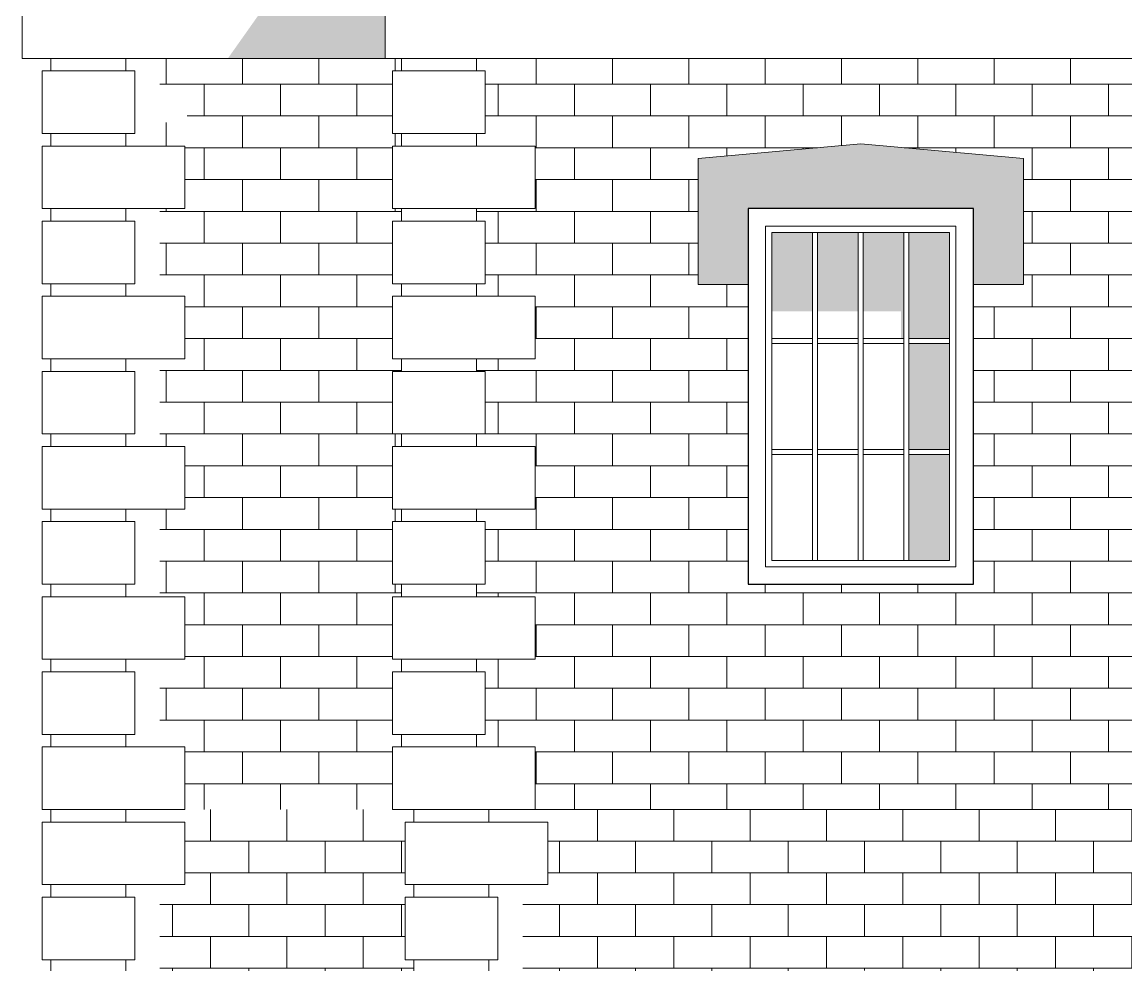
# Model space of a CAD drawing. Header units: feet. Extents: x -10410 to 374725, y -46422 to 88923.
# Drawn here: x 249250 to 253658, y 5167 to 8932 of the extents above; entities that cross this region are included whole.
import ezdxf

# ---------------------------------------------------------------- set-up
doc = ezdxf.new("R2010")
doc.units = ezdxf.units.FT
doc.header["$MEASUREMENT"] = 0
for name, color, linetype, lineweight in [('Интерьер - Мебель_Ном._пера__7', 7, 'Continuous', 20), ('Конструктив - Перекрытия_Ном._пера__120', 7, 'Continuous', 5), ('Конструктив - Стены Несущие_Ном._пера__1', 7, 'Continuous', 20), ('Конструктив - Стены Несущие_Ном._пера__120', 7, 'Continuous', 5)]:
    doc.layers.add(name, color=color, linetype=linetype, lineweight=lineweight)
for name, color, linetype, lineweight, true_color in [('Конструктив - Стены Несущие_Ном._пера__107', 7, 'Continuous', 5, 0xaaaaaa), ('Конструктив - Стены Несущие_Ном._пера__161', 7, 'Continuous', 15, 0x6a6a6a), ('Конструктив - Стены Несущие_Ном._пера__87', 7, 'Continuous', 25, 0x6a6a6a)]:
    doc.layers.add(name, color=color, linetype=linetype, lineweight=lineweight, true_color=true_color)

msp = doc.modelspace()

# ---------------------------------------------------------------- hatches: boundary and pattern name
at = {"layer": 'Конструктив - Перекрытия_Ном._пера__120', "linetype": 'Continuous', "lineweight": 0, "true_color": 0x000000}
msp.add_hatch(color=18, dxfattribs=at).paths.add_polyline_path([(250199.0816, 8967.48438), (250071.61535, 8787.21991), (250699.43299, 8787.21988), (250699.43299, 9087.21987), (250199.0816, 9087.21988)])
at = {"layer": 'Конструктив - Стены Несущие_Ном._пера__107', "linetype": 'Continuous'}
h = msp.add_hatch(dxfattribs=at)
h.set_pattern_fill('ЧЕРЕПИЦА_02', color=256, style=0, pattern_type=2)
h.set_pattern_definition([(0, (252674.43, 7287.22), (0, 127), []), (90, (252674.43, 7287.22), (-304.8, 0), [127, -127]), (90, (252826.83, 7414.22), (-304.8, 0), [127, -127])])
h.paths.add_polyline_path([(251064.43283, 6937.2199), (251099.4328, 6937.2199), (251099.4328, 6687.21988), (251064.43283, 6687.21988), (251064.43283, 6637.21988), (251299.43283, 6637.21988), (251299.43283, 6387.21986), (251064.43283, 6387.21986), (251064.43283, 6337.21987), (251099.4328, 6337.21987), (251099.4328, 6087.2199), (251064.43283, 6087.2199), (251064.43283, 6037.2199), (251299.43283, 6037.2199), (251299.43283, 5787.21988), (254249.43283, 5787.21988), (254249.43283, 6037.2199), (254284.43281, 6037.2199), (254284.43281, 6087.2199), (254049.43281, 6087.2199), (254049.43281, 6337.21987), (254284.43281, 6337.21987), (254284.43281, 6387.21986), (254249.43283, 6387.21986), (254249.43283, 6637.21988), (254284.43281, 6637.21988), (254284.43281, 6687.21988), (254049.43281, 6687.21988), (254049.43281, 6937.2199), (254284.43281, 6937.2199), (254284.43281, 6987.21989), (254249.43283, 6987.21989), (254249.43283, 7237.21987), (254284.43281, 7237.21987), (254284.43281, 7287.21986), (254049.43281, 7287.21986), (254049.43281, 7537.21988), (254284.43281, 7537.21988), (254284.43281, 7587.21987), (254249.43283, 7587.21987), (254249.43283, 7837.21989), (254284.43281, 7837.21989), (254284.43281, 7887.21989), (254049.43281, 7887.21989), (254049.43281, 8137.21986), (254284.43281, 8137.21986), (254284.43281, 8187.2199), (254249.43283, 8187.2199), (254249.43283, 8437.21988), (254284.43281, 8437.21988), (254284.43281, 8487.21987), (254049.43281, 8487.21987), (254049.43281, 8737.21989), (254284.43281, 8737.21989), (254284.43281, 8787.21988), (251064.43283, 8787.21988), (251064.43283, 8737.21989), (251099.4328, 8737.21989), (251099.4328, 8487.21987), (251064.43283, 8487.21987), (251064.43283, 8437.21988), (251299.43283, 8437.21988), (251299.43283, 8187.2199), (251064.43283, 8187.2199), (251064.43283, 8137.21986), (251099.4328, 8137.21986), (251099.4328, 7887.21989), (251064.43283, 7887.21989), (251064.43283, 7837.21989), (251299.43283, 7837.21989), (251299.43283, 7587.21987), (251064.43283, 7587.21987), (251064.43283, 7537.21988), (251099.4328, 7537.21988), (251099.4328, 7287.21986), (251064.43283, 7287.21986), (251064.43283, 7237.21987), (251299.43283, 7237.21987), (251299.43283, 6987.21989), (251064.43283, 6987.21989)])
h.paths.add_polyline_path([(251949.37019, 7884.30984), (252149.37017, 7884.30984), (252149.37017, 6687.21988), (253049.37016, 6687.21988), (253049.37016, 7884.30984), (253249.37019, 7884.30984), (253249.37019, 8387.21988), (252599.36992, 8446.08595), (251949.37019, 8387.21993)], flags=0)
h = msp.add_hatch(dxfattribs=at)
h.set_pattern_fill('ЧЕРЕПИЦА_02', color=256, style=0, pattern_type=2)
h.set_pattern_definition([(0, (252766.93, 4137.22), (0, 127), []), (90, (252766.93, 4137.22), (-304.8, 0), [127, -127]), (90, (252919.33, 4264.22), (-304.8, 0), [127, -127])])
h.paths.add_polyline_path([(251249.43282, 2787.21988), (251249.43282, 2737.21988), (251349.43282, 2737.21988), (251349.43282, 2487.21988), (254046.76352, 2487.21988), (254046.76352, 2737.21988), (254278.42618, 2737.21988), (254278.42618, 2787.21988), (254049.43287, 2787.21988), (254049.43287, 3037.21988), (254278.42618, 3037.21988), (254278.42618, 3087.21988), (254249.43287, 3087.21988), (254249.43287, 3337.21988), (254284.43287, 3337.21988), (254284.43287, 3387.21988), (254049.43287, 3387.21988), (254049.43287, 3637.21988), (254284.43287, 3637.21988), (254284.43287, 3687.21988), (254249.43287, 3687.21988), (254249.43287, 3937.21988), (254284.43287, 3937.21988), (254284.43287, 3987.21988), (254049.43287, 3987.21988), (254049.43287, 4237.21988), (254284.43287, 4237.21988), (254284.43287, 4287.21988), (254249.43287, 4287.21988), (254249.43287, 4537.21988), (254284.43287, 4537.21988), (254284.43287, 4587.21988), (254049.43287, 4587.21988), (254049.43287, 4837.21988), (254284.43287, 4837.21988), (254284.43287, 4887.21988), (254249.43287, 4887.21988), (254249.43287, 5137.21988), (254284.43287, 5137.21988), (254284.43287, 5187.21988), (254049.43287, 5187.21988), (254049.43287, 5437.21988), (254284.43287, 5437.21988), (254284.43287, 5487.21988), (254249.43287, 5487.21988), (254249.43287, 5737.21988), (254284.43287, 5737.21988), (254284.43287, 5787.21988), (251249.43282, 5787.21988), (251249.43282, 5737.21988), (251349.43282, 5737.21988), (251349.43282, 5487.21988), (251249.43282, 5487.21988), (251249.43282, 5137.21988), (251349.43282, 5137.21988), (251349.43282, 4887.21988), (251249.43282, 4887.21988), (251249.43282, 4537.21988), (251349.43282, 4537.21988), (251349.43282, 4287.21988), (251249.43282, 4287.21988), (251249.43282, 3937.21988), (251349.43282, 3937.21988), (251349.43282, 3687.21988), (251249.43282, 3687.21988), (251249.43282, 3337.21988), (251349.43282, 3337.21988), (251349.43282, 3087.21988), (251249.43282, 3087.21988), (251249.43282, 3037.21988), (251349.43282, 3037.21988), (251349.43282, 2787.21988)])
h.paths.add_polyline_path([(251949.37018, 4584.30982), (252149.37018, 4584.30982), (252149.37013, 3387.21988), (253049.37018, 3387.21993), (253049.37018, 4584.30982), (253249.37018, 4584.30982), (253249.37018, 5087.21988), (252599.36993, 5146.08593), (251949.37018, 5087.21993)], flags=0)
at = {"layer": 'Конструктив - Стены Несущие_Ном._пера__120', "linetype": 'Continuous', "lineweight": 0, "true_color": 0x000000}
for points in [[(252149.37017, 8187.21988), (253049.37017, 8187.21988), (253049.37017, 7884.30984), (253249.37017, 7884.30984), (253249.37017, 8387.21988), (252599.36992, 8446.08593), (251949.37017, 8387.21992), (251949.37017, 7884.30984), (252149.37017, 7884.30984)], [(252244.37016, 7777.09801), (252404.37019, 7777.09799), (252404.37019, 7668.88655), (252406.87017, 7668.88655), (252406.87017, 8092.21988), (252244.37017, 8092.21988)], [(252589.37016, 8092.21988), (252426.87017, 8092.21988), (252426.87018, 7777.098), (252586.87018, 7777.09797), (252586.87018, 7668.88657), (252589.37016, 7668.88654)], [(252609.37016, 7777.09796), (252759.37022, 7777.09802), (252759.37022, 7668.88658), (252771.87016, 7668.88654), (252771.87016, 8092.21988), (252609.37016, 8092.21988)], [(252954.37017, 7668.88655), (252954.37017, 8092.21988), (252791.87017, 8092.21988), (252791.87017, 7668.88655)], [(252954.37017, 7225.55321), (252954.37017, 7648.88655), (252791.87017, 7648.88655), (252791.87017, 7225.55321)], [(252954.37016, 6782.21988), (252954.37016, 7205.55322), (252791.87016, 7205.55322), (252791.87016, 6782.21988)]]:
    msp.add_hatch(color=18, dxfattribs=at).paths.add_polyline_path(points)
at = {"layer": 'Конструктив - Стены Несущие_Ном._пера__161', "linetype": 'Continuous'}
h = msp.add_hatch(dxfattribs=at)
h.set_pattern_fill('ЧЕРЕПИЦА_02', color=256, style=0, pattern_type=2)
h.set_pattern_definition([(0, (250282.07, 7287.22), (0, 127), []), (90, (250282.07, 7287.22), (-304.8, 0), [127, -127]), (90, (250434.47, 7414.22), (-304.8, 0), [127, -127])])
h.paths.add_polyline_path([(249799.71105, 6037.21987), (249899.71105, 6037.21987), (249899.71105, 5787.21986), (250729.43282, 5787.21986), (250729.43282, 6037.21987), (250764.43282, 6037.21987), (250764.43282, 6087.21987), (250729.43282, 6087.21987), (250729.43282, 6337.21987), (250764.43282, 6337.21987), (250764.43282, 6387.21987), (250729.43282, 6387.21987), (250729.43282, 6637.21987), (250764.43282, 6637.21987), (250764.43282, 6687.21987), (250729.43282, 6687.21987), (250729.43282, 6937.21987), (250764.43282, 6937.21987), (250764.43282, 6987.21987), (250729.43282, 6987.21987), (250729.43282, 7237.21988), (250764.43282, 7237.21988), (250764.43282, 7287.21988), (250729.43282, 7287.21992), (250729.43282, 7537.21992), (250764.43282, 7537.21988), (250764.43282, 7587.21988), (250729.43282, 7587.21988), (250729.43282, 7837.21988), (250764.43282, 7837.21988), (250764.43282, 7887.21988), (250729.43282, 7887.21988), (250729.43282, 8137.21989), (250764.43282, 8137.21989), (250764.43282, 8187.21989), (250729.43282, 8187.21989), (250729.43282, 8437.21989), (250764.43282, 8437.21989), (250764.43282, 8487.21989), (250729.43282, 8487.21989), (250729.43282, 8737.21989), (250764.43282, 8737.21989), (250764.43282, 8787.21989), (249799.71105, 8787.21989), (249799.71105, 8575.08789), (249921.61542, 8575.08793), (249890.50297, 8531.0884), (249799.71105, 8531.0884), (249799.71105, 8437.21989), (249899.71105, 8437.21989), (249899.71105, 8187.21989), (249799.71105, 8187.21989), (249799.71105, 7837.21988), (249899.71105, 7837.21988), (249899.71105, 7587.21988), (249799.71105, 7587.21988), (249799.71105, 7237.21983), (249899.71105, 7237.21983), (249899.71105, 6987.21987), (249799.71105, 6987.21987), (249799.71105, 6637.21987), (249899.71105, 6637.21987), (249899.71105, 6387.21987), (249799.71105, 6387.21987)])
h = msp.add_hatch(dxfattribs=at)
h.set_pattern_fill('ЧЕРЕПИЦА_02', color=256, style=0, pattern_type=2)
h.set_pattern_definition([(0, (250307.07, 4137.22), (0, 127), []), (90, (250307.07, 4137.22), (-304.8, 0), [127, -127]), (90, (250459.47, 4264.22), (-304.8, 0), [127, -127])])
h.paths.add_polyline_path([(249799.71105, 2737.21988), (249899.71105, 2737.21988), (249899.71105, 2487.21988), (250779.43282, 2487.21988), (250779.43282, 2737.21988), (250814.43282, 2737.21988), (250814.43282, 2787.21988), (250779.43282, 2787.21988), (250779.43282, 3037.21988), (250814.43282, 3037.21988), (250814.43282, 3087.21988), (250779.43282, 3087.21988), (250779.43282, 3337.21988), (250814.43282, 3337.21988), (250814.43282, 3387.21988), (250779.43282, 3387.21988), (250779.43282, 3637.21988), (250814.43282, 3637.21988), (250814.43282, 3687.21988), (250779.43282, 3687.21988), (250779.43282, 3937.21988), (250814.43282, 3937.21988), (250814.43282, 3987.21988), (250779.43282, 3987.21988), (250779.43282, 4237.21988), (250814.43282, 4237.21988), (250814.43282, 4287.21988), (250779.43282, 4287.21988), (250779.43282, 4537.21988), (250814.43282, 4537.21988), (250814.43282, 4587.21988), (250779.43282, 4587.21988), (250779.43282, 4837.21988), (250814.43282, 4837.21988), (250814.43282, 4887.21988), (250779.43282, 4887.21988), (250779.43282, 5137.21988), (250814.43282, 5137.21988), (250814.43282, 5187.21988), (250779.43282, 5187.21988), (250779.43282, 5437.21988), (250814.43282, 5437.21988), (250814.43282, 5487.21988), (250779.43282, 5487.21988), (250779.43282, 5737.21988), (250814.43282, 5737.21988), (250814.43282, 5787.21988), (249799.71105, 5787.21988), (249799.71105, 5737.21988), (249899.71105, 5737.21988), (249899.71105, 5487.21988), (249799.71105, 5487.21988), (249799.71105, 5137.21988), (249899.71105, 5137.21988), (249899.71105, 4887.21988), (249799.71105, 4887.21988), (249799.71105, 4537.21988), (249899.71105, 4537.21988), (249899.71105, 4287.21988), (249799.71105, 4287.21988), (249799.71105, 3937.21988), (249899.71105, 3937.21988), (249899.71105, 3687.21988), (249799.71105, 3687.21988), (249799.71105, 3337.21988), (249899.71105, 3337.21988), (249899.71105, 3087.21988), (249799.71105, 3087.21988), (249799.71105, 3037.21988), (249899.71105, 3037.21988), (249899.71105, 2787.21988), (249799.71105, 2787.21988)])

# ---------------------------------------------------------------- linework, layer by layer
at = {"layer": 'Интерьер - Мебель_Ном._пера__7', "linetype": 'Continuous'}
for p, q in [((249364.71105, 8737.21988), (249364.71105, 8787.21988)), ((249664.71105, 8737.21988), (249664.71105, 8787.21988)), ((250764.43283, 8737.21988), (250764.43283, 8787.21988)), ((251064.43283, 8737.21988), (251064.43283, 8787.21988)), ((249699.71105, 8737.21988), (249329.71105, 8737.21988)), ((249329.71105, 8487.21988), (249329.71105, 8737.21988)), ((249699.71105, 8487.21988), (249699.71105, 8737.21988)), ((251099.43283, 8737.21988), (250729.43283, 8737.21988)), ((250729.43283, 8487.21988), (250729.43283, 8737.21988)), ((251099.43283, 8487.21988), (251099.43283, 8737.21988)), ((249699.71105, 8487.21988), (249329.71105, 8487.21988)), ((249364.71105, 8437.21988), (249364.71105, 8487.21988)), ((249664.71105, 8437.21988), (249664.71105, 8487.21988)), ((251099.43283, 8487.21988), (250729.43283, 8487.21988)), ((250764.43283, 8437.21988), (250764.43283, 8487.21988)), ((251064.43283, 8437.21988), (251064.43283, 8487.21988)), ((249899.71105, 8437.21988), (249329.71105, 8437.21988)), ((249329.71105, 8187.21988), (249329.71105, 8437.21988)), ((249899.71105, 8187.21988), (249899.71105, 8437.21988)), ((251299.43283, 8437.21988), (250729.43283, 8437.21988)), ((250729.43283, 8187.21988), (250729.43283, 8437.21988)), ((251299.43283, 8187.21988), (251299.43283, 8437.21988)), ((249899.71105, 8187.21988), (249329.71105, 8187.21988)), ((249364.71105, 8137.21988), (249364.71105, 8187.21988)), ((249664.71105, 8137.21988), (249664.71105, 8187.21988)), ((251299.43283, 8187.21988), (250729.43283, 8187.21988)), ((250764.43283, 8137.21988), (250764.43283, 8187.21988)), ((251064.43283, 8137.21988), (251064.43283, 8187.21988)), ((249699.71105, 8137.21988), (249329.71105, 8137.21988)), ((249329.71105, 7887.21988), (249329.71105, 8137.21988)), ((249699.71105, 7887.21988), (249699.71105, 8137.21988)), ((251099.43283, 8137.21988), (250729.43283, 8137.21988)), ((250729.43283, 7887.21988), (250729.43283, 8137.21988)), ((251099.43283, 7887.21988), (251099.43283, 8137.21988)), ((249699.71105, 7887.21988), (249329.71105, 7887.21988)), ((249364.71105, 7837.21988), (249364.71105, 7887.21988)), ((249664.71105, 7837.21988), (249664.71105, 7887.21988)), ((251099.43283, 7887.21988), (250729.43283, 7887.21988)), ((250764.43283, 7837.21988), (250764.43283, 7887.21988)), ((251064.43283, 7837.21988), (251064.43283, 7887.21988)), ((249899.71105, 7837.21988), (249329.71105, 7837.21988)), ((249329.71105, 7587.21988), (249329.71105, 7837.21988)), ((249899.71105, 7587.21988), (249899.71105, 7837.21988)), ((251299.43283, 7837.21988), (250729.43283, 7837.21988)), ((250729.43283, 7587.21988), (250729.43283, 7837.21988)), ((251299.43283, 7587.21988), (251299.43283, 7837.21988)), ((249899.71105, 7587.21988), (249329.71105, 7587.21988)), ((249364.71105, 7537.21988), (249364.71105, 7587.21988)), ((249664.71105, 7537.21988), (249664.71105, 7587.21988)), ((251299.43283, 7587.21988), (250729.43283, 7587.21988)), ((250764.43283, 7537.21988), (250764.43283, 7587.21988)), ((251064.43283, 7537.21988), (251064.43283, 7587.21988)), ((249699.71105, 7537.21988), (249329.71105, 7537.21988)), ((249329.71105, 7287.21988), (249329.71105, 7537.21988)), ((249699.71105, 7287.21988), (249699.71105, 7537.21988)), ((251099.43283, 7537.21988), (250729.43283, 7537.21988)), ((250729.43283, 7287.21988), (250729.43283, 7537.21988)), ((251099.43283, 7287.21988), (251099.43283, 7537.21988)), ((249699.71105, 7287.21988), (249329.71105, 7287.21988)), ((249364.71105, 7237.21988), (249364.71105, 7287.21988)), ((249664.71105, 7237.21988), (249664.71105, 7287.21988)), ((251099.43283, 7287.21988), (250729.43283, 7287.21988)), ((250764.43283, 7237.21988), (250764.43283, 7287.21988)), ((251064.43283, 7237.21988), (251064.43283, 7287.21988)), ((249899.71105, 7237.21988), (249329.71105, 7237.21988)), ((249329.71105, 6987.21988), (249329.71105, 7237.21988)), ((249899.71105, 6987.21988), (249899.71105, 7237.21988)), ((251299.43283, 7237.21988), (250729.43283, 7237.21988)), ((250729.43283, 6987.21988), (250729.43283, 7237.21988)), ((251299.43283, 6987.21988), (251299.43283, 7237.21988)), ((249899.71105, 6987.21988), (249329.71105, 6987.21988)), ((249364.71105, 6937.21988), (249364.71105, 6987.21988)), ((249664.71105, 6937.21988), (249664.71105, 6987.21988)), ((251299.43283, 6987.21988), (250729.43283, 6987.21988)), ((250764.43283, 6937.21988), (250764.43283, 6987.21988)), ((251064.43283, 6937.21988), (251064.43283, 6987.21988)), ((249699.71105, 6937.21988), (249329.71105, 6937.21988)), ((249329.71105, 6687.21988), (249329.71105, 6937.21988)), ((249699.71105, 6687.21988), (249699.71105, 6937.21988)), ((251099.43283, 6937.21988), (250729.43283, 6937.21988)), ((250729.43283, 6687.21988), (250729.43283, 6937.21988)), ((251099.43283, 6687.21988), (251099.43283, 6937.21988)), ((249699.71105, 6687.21988), (249329.71105, 6687.21988)), ((249364.71105, 6637.21988), (249364.71105, 6687.21988)), ((249664.71105, 6637.21988), (249664.71105, 6687.21988)), ((251099.43283, 6687.21988), (250729.43283, 6687.21988)), ((250764.43283, 6637.21988), (250764.43283, 6687.21988)), ((251064.43283, 6637.21988), (251064.43283, 6687.21988)), ((249899.71105, 6637.21988), (249329.71105, 6637.21988)), ((249329.71105, 6387.21988), (249329.71105, 6637.21988)), ((249899.71105, 6387.21988), (249899.71105, 6637.21988)), ((251299.43283, 6637.21988), (250729.43283, 6637.21988)), ((250729.43283, 6387.21988), (250729.43283, 6637.21988)), ((251299.43283, 6387.21988), (251299.43283, 6637.21988)), ((249899.71105, 6387.21988), (249329.71105, 6387.21988)), ((249364.71105, 6337.21988), (249364.71105, 6387.21988)), ((249664.71105, 6337.21988), (249664.71105, 6387.21988)), ((251299.43283, 6387.21988), (250729.43283, 6387.21988)), ((250764.43283, 6337.21988), (250764.43283, 6387.21988)), ((251064.43283, 6337.21988), (251064.43283, 6387.21988)), ((249699.71105, 6337.21988), (249329.71105, 6337.21988)), ((249329.71105, 6087.21988), (249329.71105, 6337.21988)), ((249699.71105, 6087.21988), (249699.71105, 6337.21988)), ((251099.43283, 6337.21988), (250729.43283, 6337.21988)), ((250729.43283, 6087.21988), (250729.43283, 6337.21988)), ((251099.43283, 6087.21988), (251099.43283, 6337.21988)), ((249699.71105, 6087.21988), (249329.71105, 6087.21988)), ((249364.71105, 6037.21988), (249364.71105, 6087.21988)), ((249664.71105, 6037.21988), (249664.71105, 6087.21988)), ((251099.43283, 6087.21988), (250729.43283, 6087.21988)), ((250764.43283, 6037.21988), (250764.43283, 6087.21988)), ((251064.43283, 6037.21988), (251064.43283, 6087.21988)), ((249899.71105, 6037.21988), (249329.71105, 6037.21988)), ((249329.71105, 5787.21988), (249329.71105, 6037.21988)), ((249899.71105, 5787.21988), (249899.71105, 6037.21988)), ((251299.43283, 6037.21988), (250729.43283, 6037.21988)), ((250729.43283, 5787.21988), (250729.43283, 6037.21988)), ((251299.43283, 5787.21988), (251299.43283, 6037.21988)), ((249899.71105, 5787.21988), (249329.71105, 5787.21988)), ((249364.71105, 5737.21988), (249364.71105, 5787.21988)), ((249664.71105, 5737.21988), (249664.71105, 5787.21988)), ((251299.43283, 5787.21988), (250729.43283, 5787.21988)), ((250814.43283, 5737.21988), (250814.43283, 5787.21988)), ((251114.43283, 5737.21988), (251114.43283, 5787.21988)), ((249899.71105, 5737.21988), (249329.71105, 5737.21988)), ((249329.71105, 5487.21988), (249329.71105, 5737.21988)), ((249899.71105, 5487.21988), (249899.71105, 5737.21988)), ((251349.43283, 5737.21988), (250779.43283, 5737.21988)), ((250779.43283, 5487.21988), (250779.43283, 5737.21988)), ((251349.43283, 5487.21988), (251349.43283, 5737.21988)), ((249899.71105, 5487.21988), (249329.71105, 5487.21988)), ((249364.71105, 5437.21988), (249364.71105, 5487.21988)), ((249664.71105, 5437.21988), (249664.71105, 5487.21988)), ((251349.43283, 5487.21988), (250779.43283, 5487.21988)), ((250814.43283, 5437.21988), (250814.43283, 5487.21988)), ((251114.43283, 5437.21988), (251114.43283, 5487.21988)), ((249699.71105, 5437.21988), (249329.71105, 5437.21988)), ((249329.71105, 5187.21988), (249329.71105, 5437.21988)), ((249699.71105, 5187.21988), (249699.71105, 5437.21988)), ((251149.43283, 5437.21988), (250779.43283, 5437.21988)), ((250779.43283, 5187.21988), (250779.43283, 5437.21988)), ((251149.43283, 5187.21988), (251149.43283, 5437.21988)), ((249699.71105, 5187.21988), (249329.71105, 5187.21988)), ((249364.71105, 5137.21988), (249364.71105, 5187.21988)), ((249664.71105, 5137.21988), (249664.71105, 5187.21988)), ((251149.43283, 5187.21988), (250779.43283, 5187.21988)), ((250814.43283, 5137.21988), (250814.43283, 5187.21988)), ((251114.43283, 5137.21988), (251114.43283, 5187.21988))]:
    msp.add_line(p, q, dxfattribs=at)
at = {"layer": 'Конструктив - Перекрытия_Ном._пера__120', "linetype": 'Continuous'}
for p, q in [((249249.71105, 9087.21988), (249249.71105, 8787.21988)), ((250699.43299, 9087.21988), (250699.43299, 8787.21988)), ((250699.43299, 8787.21988), (249249.71105, 8787.21988)), ((254598.87096, 8787.21988), (250699.43299, 8787.21988))]:
    msp.add_line(p, q, dxfattribs=at)
at = {"layer": 'Конструктив - Стены Несущие_Ном._пера__1', "linetype": 'Continuous'}
for p, q in [((252599.36992, 8446.08593), (251949.37017, 8387.21992)), ((253249.37017, 8387.21988), (252599.36992, 8446.08593)), ((253249.37017, 7884.30984), (253249.37017, 8387.21988)), ((252149.37017, 8187.21988), (253049.37017, 8187.21988)), ((252149.37017, 7884.30984), (252149.37017, 8187.21988)), ((253049.37017, 8187.21988), (253049.37017, 7884.30984)), ((251949.37017, 7884.30984), (252149.37017, 7884.30984)), ((253049.37017, 7884.30984), (253249.37017, 7884.30984)), ((254049.43283, 5787.21988), (251299.43283, 5787.21988))]:
    msp.add_line(p, q, dxfattribs=at)
at = {"layer": 'Конструктив - Стены Несущие_Ном._пера__120', "linetype": 'Continuous'}
for p, q in [((251949.37017, 7884.30984), (251949.37017, 8387.21992)), ((252219.37017, 8117.21988), (252219.37017, 6757.21988)), ((252979.37017, 8117.21988), (252219.37017, 8117.21988)), ((252979.37017, 6757.21988), (252979.37017, 8117.21988)), ((252244.37017, 6782.21988), (252244.37017, 8092.21988)), ((252244.37017, 8092.21988), (252954.37017, 8092.21988)), ((252406.87017, 8092.21988), (252406.87017, 7668.88655)), ((252426.87017, 7668.88655), (252426.87017, 8092.21988)), ((252589.37017, 8092.21988), (252589.37017, 7668.88655)), ((252609.37017, 7668.88655), (252609.37017, 8092.21988)), ((252771.87017, 8092.21988), (252771.87017, 7668.88655)), ((252791.87017, 7668.88655), (252791.87017, 8092.21988)), ((252954.37017, 8092.21988), (252954.37017, 6782.21988)), ((252406.87017, 7668.88655), (252244.37017, 7668.88655)), ((252244.37017, 7648.88655), (252406.87017, 7648.88655)), ((252406.87017, 7648.88655), (252406.87017, 7668.88655)), ((252406.87017, 7648.88655), (252406.87017, 7225.55321)), ((252589.37017, 7668.88655), (252426.87017, 7668.88655)), ((252426.87017, 7668.88655), (252426.87017, 7648.88655)), ((252426.87017, 7225.55321), (252426.87017, 7648.88655)), ((252426.87017, 7648.88655), (252589.37017, 7648.88655)), ((252589.37017, 7648.88655), (252589.37017, 7668.88655)), ((252589.37017, 7648.88655), (252589.37017, 7225.55321)), ((252771.87017, 7668.88655), (252609.37017, 7668.88655)), ((252609.37017, 7668.88655), (252609.37017, 7648.88655)), ((252609.37017, 7225.55321), (252609.37017, 7648.88655)), ((252609.37017, 7648.88655), (252771.87017, 7648.88655)), ((252771.87017, 7648.88655), (252771.87017, 7668.88655)), ((252771.87017, 7648.88655), (252771.87017, 7225.55321)), ((252954.37017, 7668.88655), (252791.87017, 7668.88655)), ((252791.87017, 7668.88655), (252791.87017, 7648.88655)), ((252791.87017, 7225.55321), (252791.87017, 7648.88655)), ((252791.87017, 7648.88655), (252954.37017, 7648.88655)), ((252406.87017, 7225.55321), (252244.37017, 7225.55321)), ((252244.37017, 7205.55321), (252406.87017, 7205.55321)), ((252406.87017, 7205.55321), (252406.87017, 7225.55321)), ((252406.87017, 7205.55321), (252406.87017, 6782.21988)), ((252589.37017, 7225.55321), (252426.87017, 7225.55321)), ((252426.87017, 7225.55321), (252426.87017, 7205.55321)), ((252426.87017, 6782.21988), (252426.87017, 7205.55321)), ((252426.87017, 7205.55321), (252589.37017, 7205.55321)), ((252589.37017, 7205.55321), (252589.37017, 7225.55321)), ((252589.37017, 7205.55321), (252589.37017, 6782.21988)), ((252771.87017, 7225.55321), (252609.37017, 7225.55321)), ((252609.37017, 7225.55321), (252609.37017, 7205.55321)), ((252609.37017, 6782.21988), (252609.37017, 7205.55321)), ((252609.37017, 7205.55321), (252771.87017, 7205.55321)), ((252771.87017, 7205.55321), (252771.87017, 7225.55321)), ((252771.87017, 7205.55321), (252771.87017, 6782.21988)), ((252954.37017, 7225.55321), (252791.87017, 7225.55321)), ((252791.87017, 7225.55321), (252791.87017, 7205.55321)), ((252791.87017, 6782.21988), (252791.87017, 7205.55321)), ((252791.87017, 7205.55321), (252954.37017, 7205.55321)), ((252219.37017, 6757.21988), (252979.37017, 6757.21988)), ((252954.37017, 6782.21988), (252244.37017, 6782.21988))]:
    msp.add_line(p, q, dxfattribs=at)
at = {"layer": 'Конструктив - Стены Несущие_Ном._пера__87', "linetype": 'Continuous'}
for p, q in [((253049.37017, 8187.21988), (252149.37017, 8187.21988)), ((252149.37017, 8187.21988), (252149.37017, 6687.21988)), ((253049.37017, 6687.21988), (253049.37017, 8187.21988)), ((252149.37017, 6687.21988), (253049.37017, 6687.21988))]:
    msp.add_line(p, q, dxfattribs=at)

doc.saveas('drawing.dxf')
